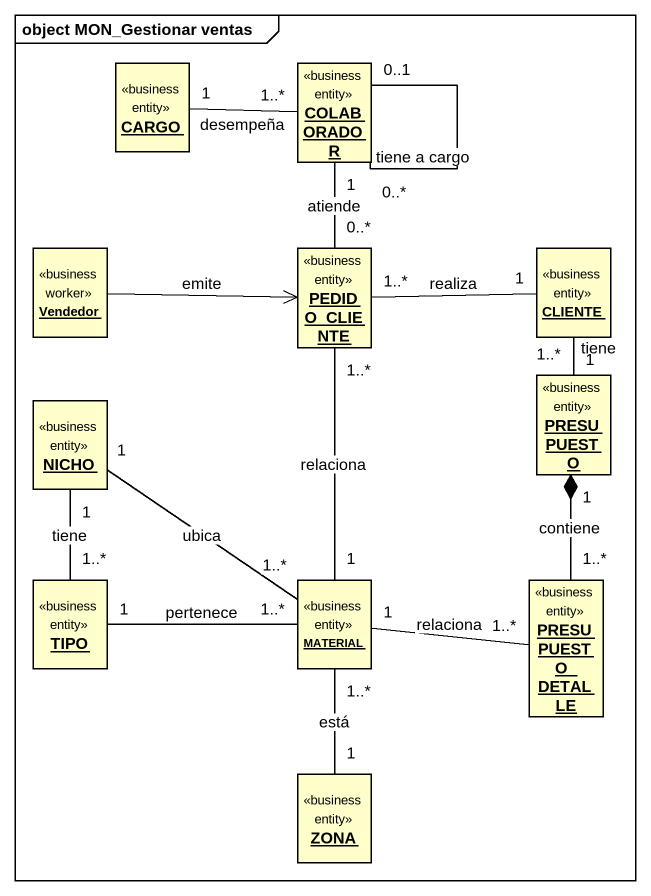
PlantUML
@startuml
mainframe object MON_Gestionar ventas
hide circle
hide empty members
object CARGO <<business entity>>
object COLABORADOR <<business entity>>
object Vendedor <<business worker>>
object PEDIDO_CLIENTE <<business entity>>
object CLIENTE <<business entity>>
object NICHO <<business entity>>
object PRESUPUESTO <<business entity>>
object TIPO <<business entity>>
object MATERIAL <<business entity>>
object PRESUPUESTO_DETALLE <<business entity>>
object ZONA <<business entity>>
COLABORADOR "1..*" -left- "1" CARGO : desempeña
COLABORADOR "0..*" -- "0..1" COLABORADOR : tiene a cargo
COLABORADOR "1" -- "0..*" PEDIDO_CLIENTE : atiende
Vendedor -right-> PEDIDO_CLIENTE : emite
CLIENTE "1" -left- "1..*" PEDIDO_CLIENTE : realiza
CLIENTE "1" -- "1..*" PRESUPUESTO : tiene
TIPO "1..*" -up- "1" NICHO : tiene
MATERIAL "1" -up- "1..*" PEDIDO_CLIENTE : relaciona
MATERIAL "1..*" -up- "1" NICHO : ubica
MATERIAL "1..*" -left- "1" TIPO : pertenece
PRESUPUESTO_DETALLE "1..*" -up-* "1" PRESUPUESTO : contiene
PRESUPUESTO_DETALLE "1..*" -left- "1" MATERIAL : relaciona
ZONA "1" -up- "1..*" MATERIAL : está
@enduml
